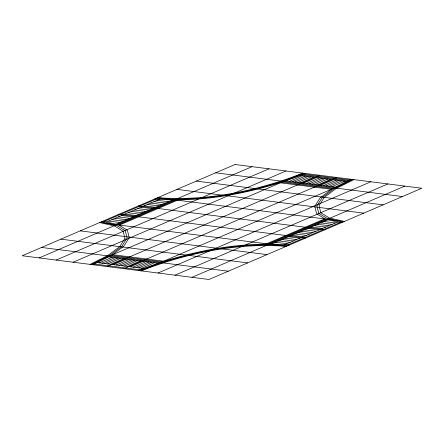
<?xml version="1.0" encoding="UTF-8"?>
<svg xmlns="http://www.w3.org/2000/svg" width="444" height="444" viewBox="0 0 444 444"><rect width="100%" height="100%" fill="white"/><g stroke="black" fill="none" stroke-linecap="round" stroke-linejoin="round"><path stroke-width="0.67" d="M91.525 264.563L109.613 255.494L121.745 246.448L127.089 238.028L125.286 230.819L116.461 225.313L101.21 221.878M92.94 264.741L111.4 255.489L123.776 246.254L129.232 237.668L127.389 230.314L118.387 224.692L102.825 221.184M351.06 179.259L332.6 188.511L320.224 197.747L314.768 206.332L316.611 213.686L325.613 219.308L341.175 222.816M352.475 179.437L334.388 188.506L322.255 197.552L316.911 205.972L318.714 213.181L327.539 218.687L342.79 222.122M104.024 221.456L156.049 199.156M106.432 221.994L159.302 199.334M116.051 224.165L172.316 200.044M39.177 257.903L252.02 166.667M118.426 224.72L175.602 200.211M119.175 225.186L177.683 200.105M56.155 260.062L268.997 168.825M73.132 262.221L285.975 170.984M99.195 262.848L112.093 257.32M289.46 181.285L302.364 175.757M102.026 263.209L114.924 257.675M292.291 181.646L305.189 176.113M104.851 263.57L117.754 258.036M295.121 182.007L308.019 176.473M107.681 263.925L120.579 258.397M297.952 182.362L310.85 176.834M110.512 264.285L123.41 258.758M300.782 182.723L313.68 177.195M107.087 266.539L319.935 175.302M113.342 264.646L126.24 259.118M303.613 183.083L316.511 177.556M116.173 265.007L129.071 259.479M306.438 183.444L319.341 177.916M119.003 265.368L131.901 259.834M309.268 183.805L322.172 178.272M121.828 265.728L134.732 260.195M312.099 184.166L324.997 178.632M124.659 266.084L137.562 260.556M314.929 184.521L327.827 178.993M127.489 266.444L140.387 260.917M317.76 184.882L330.658 179.354M124.065 268.698L336.913 177.461M130.32 266.805L143.218 261.277M320.59 185.242L333.488 179.715M133.15 267.166L146.048 261.638M323.421 185.603L336.319 180.075M135.981 267.527L148.879 261.993M326.246 185.964L339.149 180.431M138.811 267.887L151.709 262.354M329.076 186.325L341.974 180.791M141.636 268.243L154.54 262.715M331.907 186.68L344.805 181.152M158.025 273.016L370.868 181.779M175.003 275.175L387.845 183.938M266.317 243.895L324.825 218.814M268.398 243.789L325.574 219.281M191.98 277.334L404.823 186.097M271.684 243.956L327.95 219.836M284.698 244.666L337.568 222.006M287.951 244.844L339.976 222.544M304.368 173.321C257.442 191.592 206.516 202.203 156.033 198.374M305.783 173.504C257.897 192.141 205.933 202.975 154.423 199.067M138.217 270.496C186.103 251.859 238.067 241.025 289.577 244.933M139.632 270.679C186.558 252.408 237.484 241.797 287.967 245.626M303.985 174.17L349.633 179.975M302.186 174.836L348.207 180.691M300.388 175.502L346.781 181.402M285.997 180.847L335.37 187.124M215.695 172.799L402.453 196.548M282.378 182.179L332.539 188.556M280.181 182.795L331.518 189.322M196.342 181.097L383.1 204.845M176.995 189.388L363.753 213.137M157.054 200.294L168.37 201.737M324.003 221.528L335.32 222.966M153.829 201.681L165.146 203.119M320.779 222.91L332.095 224.348M150.605 203.063L161.921 204.501M317.554 224.292L328.871 225.73M147.38 204.445L158.697 205.883M314.33 225.674L325.646 227.117M144.156 205.827L155.472 207.265M311.105 227.056L322.422 228.499M138.295 205.977L325.052 229.726M140.926 207.209L152.248 208.647M307.875 228.438L319.197 229.881M137.701 208.591L149.023 210.029M304.651 229.82L315.973 231.263M134.477 209.973L145.799 211.411M301.426 231.207L312.748 232.645M131.252 211.355L142.574 212.793M298.202 232.589L309.524 234.027M128.027 212.737L139.349 214.18M294.977 233.971L306.299 235.409M124.803 214.119L136.125 215.562M291.752 235.353L303.074 236.791M118.948 214.274L305.705 238.023M121.578 215.501L132.895 216.944M288.528 236.735L299.844 238.173M118.354 216.883L129.67 218.326M285.303 238.117L296.62 239.555M115.129 218.27L126.446 219.708M282.079 239.499L293.395 240.937M111.905 219.652L123.221 221.09M278.854 240.881L290.171 242.319M108.68 221.034L119.997 222.472M275.63 242.263L286.946 243.706M80.247 230.863L267.005 254.612M60.9 239.155L247.658 262.904M112.482 254.678L163.819 261.205M111.461 255.444L161.622 261.821M41.547 247.452L228.305 271.201M108.63 256.876L158.003 263.153M97.219 262.598L143.612 268.498M94.367 264.025L140.015 269.83M124.947 238.389L119.714 246.636L107.831 255.5L90.11 264.38L302.952 173.143C256.982 191.037 207.098 201.437 157.648 197.685L344.405 221.434L329.465 218.065L320.818 212.67L319.053 205.611L324.286 197.364L336.169 188.5L353.89 179.62L141.048 270.857C187.018 252.963 236.902 242.563 286.352 246.315L99.595 222.566L114.535 225.935L123.182 231.33L124.947 238.389M235.043 164.508L22.2 255.744L208.958 279.492L421.8 188.256L235.043 164.508"/></g></svg>
